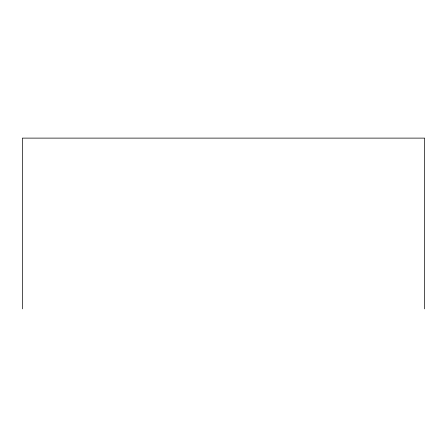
<?xml version="1.0" encoding="UTF-8"?>
<svg xmlns="http://www.w3.org/2000/svg" width="447" height="447" viewBox="0 0 447 447"><rect width="100%" height="100%" fill="white"/><g stroke="black" fill="none" stroke-linecap="round" stroke-linejoin="round"><path stroke-width="0.67" d="M424.65 308.883L424.65 138.117L22.35 138.117L22.35 308.883"/></g></svg>
